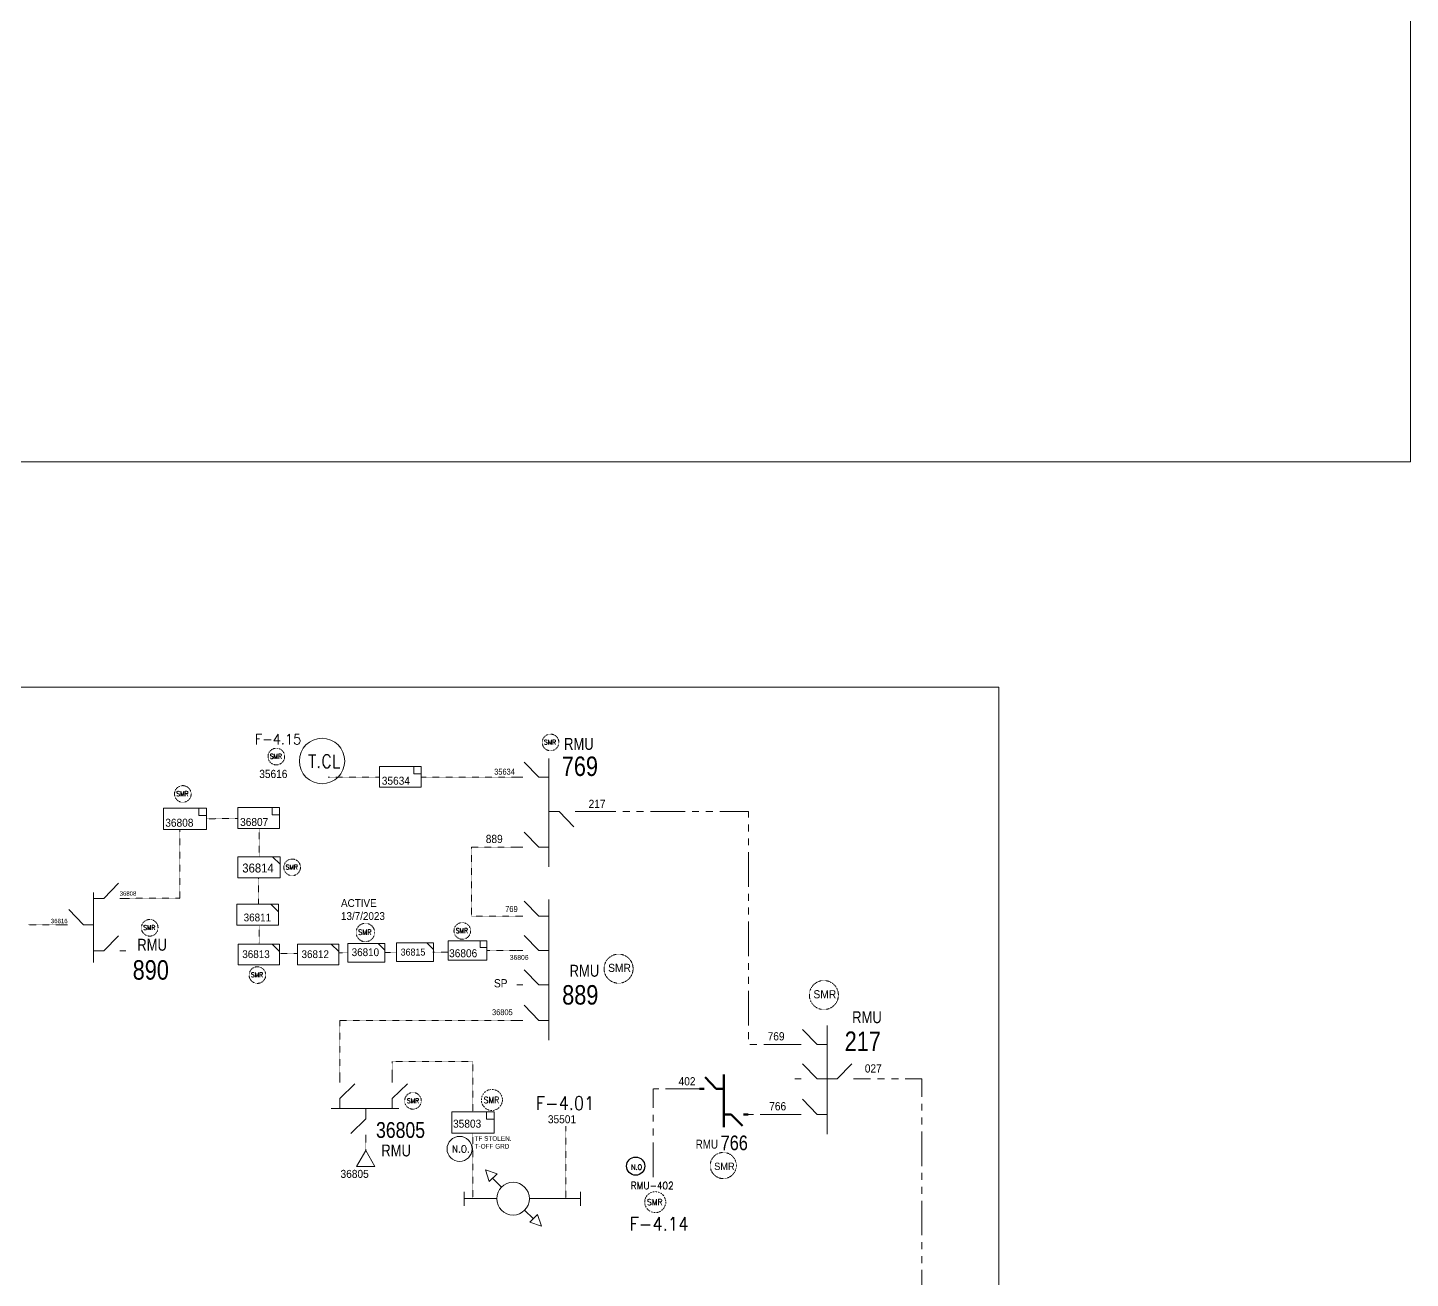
# Model space of a CAD drawing. Header units: metres. Extents: x 65984 to 144644, y -19036 to 23726.
# Drawn here: x 82696 to 83547, y 14734 to 15504 of the extents above; entities that cross this region are included whole.
import ezdxf
from ezdxf.enums import TextEntityAlignment as Align

# ---------------------------------------------------------------- set-up
doc = ezdxf.new("R2010")
doc.units = ezdxf.units.M
doc.header["$MEASUREMENT"] = 0
for name, pattern in [('( Phantom )', [2.5, 1.25, -0.25, 0.25, -0.25, 0.25, -0.25]), ('DGN Style 3', [0.013877, 0, -0.013877]), ('DGN Style 4', [1.6, 0.8, -0.4, 0, -0.4])]:
    doc.linetypes.add(name, pattern=pattern)
doc.layers.get('0').update_dxf_attribs({"color": 95, "lineweight": 40})
for name, color, linetype, lineweight in [('d_eos', 111, 'Continuous', 40), ('d_eos no', 121, 'Continuous', 40), ('d_switch', 95, 'Continuous', 40), ('d_tf', 1, 'Continuous', 40), ('d_tf no', 6, 'Continuous', 40), ('d_ug cable', 95, 'Continuous', 40), ('d_unit sub', 7, 'Continuous', 40), ('fedr no', 95, 'Continuous', 40), ('O H MAIN FEEDER', 4, 'Continuous', 100), ('REGULATOR', 5, 'Continuous', 40), ('SW N O', 114, 'Continuous', 30)]:
    doc.layers.add(name, color=color, linetype=linetype, lineweight=lineweight)
doc.styles.add('NASKHF', font='naskhf.shx', dxfattribs={"height": 8})
doc.styles.add('Style-ENGINEERING', font='ENGINEERING.shx')
doc.styles.add('Style-msdefault', font='msdefault.shx')
doc.styles.add('Style-simplex', font='simplex.shx')
doc.styles.add('Style-STANDARD', font='STANDARD.shx')

# ---------------------------------------------------------------- blocks, each defined once
blk = doc.blocks.new('TF3_12')
at = {"layer": 'd_unit sub', "color": 2, "linetype": 'Continuous', "lineweight": 13}
for p, q in [((11.3, 9), (18.3, 9)), ((18.3, 9), (18.3, 2))]:
    blk.add_line(p, q, dxfattribs=at)
at = {"layer": 'd_unit sub', "color": 2, "linetype": 'Continuous', "lineweight": 13, "flags": 128}
blk.add_lwpolyline([(-21.7, 9), (18.3, 9), (18.3, -11), (-21.7, -11)], close=True, dxfattribs=at)
blk.add_lwpolyline([(18.3, 2), (11.3, 2), (11.3, 9)], dxfattribs=at)
blk = doc.blocks.new('TF3_11')
at = {"layer": 'd_unit sub', "color": 251, "linetype": 'Continuous', "lineweight": 13}
for p, q in [((11.3, 9), (18.3, 9)), ((18.3, 9), (18.3, 2))]:
    blk.add_line(p, q, dxfattribs=at)
at = {"layer": 'd_unit sub', "color": 251, "linetype": 'Continuous', "lineweight": 13, "flags": 128}
blk.add_lwpolyline([(-21.7, 9), (18.3, 9), (18.3, -11), (-21.7, -11)], close=True, dxfattribs=at)
blk.add_lwpolyline([(18.3, 2), (11.3, 2), (11.3, 9)], dxfattribs=at)
blk = doc.blocks.new('TF_8')
at = {"color": 0, "linetype": 'ByBlock', "lineweight": -2}
blk.add_line((6.3, 4.95), (9.9, 1.35), dxfattribs=at)
blk.add_3dface([(-10.1, 4.95), (9.9, 4.95), (9.9, -5.05), (-10.1, -5.05)], dxfattribs=at)
blk = doc.blocks.new('TRA1_756')
at = {"layer": 'd_tf', "color": 251, "linetype": 'Continuous', "lineweight": 13, "ltscale": 0.000568021, "flags": 128}
blk.add_lwpolyline([(9.9, -17), (-0.1, 0), (-10.1, -17)], close=True, dxfattribs=at)
blk = doc.blocks.new('TRA1_755')
at = {"layer": 'd_tf', "color": 251, "linetype": 'Continuous', "lineweight": 13, "ltscale": 0.000568021, "xscale": 1.000051222828562, "yscale": 1.000051222828562, "zscale": 1.000051222828562, "rotation": 180.0000000956606}
blk.add_blockref('TRA1_756', (0, 0), dxfattribs=at)
blk = doc.blocks.new('*U2476')
at = {"layer": 'REGULATOR', "color": 251, "linetype": 'Continuous', "lineweight": 13}
for p, q in [((24, 25.1), (13.4, 14.5)), ((-14.9, -13.7), (-25.5, -24.4))]:
    blk.add_line(p, q, dxfattribs=at)
at = {"layer": 'REGULATOR', "color": 251, "linetype": 'Continuous', "lineweight": 13, "flags": 128}
for points in [[(29.5, 20), (34.4, 34.3), (20.1, 29.6)], [(-29.6, -20), (-34.4, -34.3), (-20.1, -29.5)]]:
    blk.add_lwpolyline(points, close=True, dxfattribs=at)
at = {"layer": 'REGULATOR', "color": 251, "linetype": 'Continuous', "lineweight": 13}
blk.add_circle((-0.8, 0.4), 20, dxfattribs=at)
blk = doc.blocks.new('*U3477')
at = {"layer": 'd_eos', "color": 2, "linetype": 'Continuous', "lineweight": 211, "ltscale": 0.638341}
for p, q in [((-4.65, 7.44), (-11.44, 14.45)), ((0, -16.16), (0, 16.17)), ((-12.09, 7.44), (-14.92, 7.44)), ((0, 7.44), (-4.65, 7.44)), ((0, -8.41), (4.65, -8.41)), ((4.65, -8.41), (11.45, -15.42)), ((12.09, -8.41), (14.92, -8.41))]:
    blk.add_line(p, q, dxfattribs=at)
blk = doc.blocks.new('*U1280')
at = {"layer": 'SW N O', "color": 1, "lineweight": 13}
blk.add_circle((0, 0), 16.8, dxfattribs=at)
at = {"layer": 'SW N O', "color": 1, "lineweight": 13, "style": 'Style-STANDARD'}
blk.add_text('T.CL', height=9.6, dxfattribs=at).set_placement((1.7, -0.2), align=Align.MIDDLE_CENTER)
blk = doc.blocks.new('*U893')
at = {"layer": 'SW N O', "color": 3, "lineweight": 13}
blk.add_circle((0, 0), 16.8, dxfattribs=at)
at = {"layer": 'SW N O', "color": 3, "lineweight": 13, "style": 'Style-STANDARD'}
blk.add_text('N.O.', height=9.6, dxfattribs=at).set_placement((1.7, -0.2), align=Align.MIDDLE_CENTER)
blk = doc.blocks.new('*U3529')
at = {"layer": 'SW N O', "color": 3}
blk.add_circle((0, 0), 16.8, dxfattribs=at)
at = {"layer": 'SW N O', "color": 3, "insert": (1.7, -1.8), "char_height": 9.6, "attachment_point": 5, "line_spacing_factor": 0.6, "style": 'Style-STANDARD'}
blk.add_mtext('N.O', dxfattribs=at)

msp = doc.modelspace()

# ---------------------------------------------------------------- linework, layer by layer
at = {"layer": 'd_eos', "color": 2, "linetype": 'Continuous', "lineweight": 13, "ltscale": 0.849632}
for p, q in [((83010.73, 15042.61), (83001.69, 15051.93)), ((83016.92, 14987.42), (83016.92, 15054.22)), ((83000.83, 15042.61), (82997.07, 15042.61)), ((83016.92, 15042.61), (83010.73, 15042.61)), ((83016.92, 15021.5), (83023.11, 15021.5)), ((83023.11, 15021.5), (83032.16, 15012.18)), ((83033.02, 15021.5), (83036.78, 15021.5)), ((83010.73, 14999.59), (83001.69, 15008.91)), ((83000.82, 14999.59), (82997.06, 14999.59)), ((83016.92, 14999.59), (83010.73, 14999.59)), ((82736.8, 14971.62), (82736.8, 14928.6)), ((82742.99, 14968.08), (82752.04, 14977.39)), ((82736.8, 14968.08), (82742.99, 14968.08)), ((82752.9, 14968.07), (82756.66, 14968.07)), ((83010.74, 14957.12), (83001.69, 14966.44)), ((83016.92, 14880.82), (83016.93, 14967.35)), ((82730.61, 14951.91), (82721.57, 14961.23)), ((83000.83, 14957.12), (82997.07, 14957.12)), ((83016.92, 14957.12), (83010.74, 14957.12)), ((82720.7, 14951.91), (82716.94, 14951.91)), ((82736.8, 14951.91), (82730.61, 14951.91)), ((82742.99, 14935.75), (82752.03, 14945.07)), ((83010.73, 14936.01), (83001.69, 14945.33)), ((82736.8, 14935.75), (82742.99, 14935.75)), ((82752.9, 14935.75), (82756.65, 14935.75)), ((83000.83, 14936.01), (82997.07, 14936.01)), ((83016.92, 14936.01), (83010.73, 14936.01)), ((83010.74, 14914.91), (83001.69, 14924.23)), ((83000.83, 14914.91), (82997.07, 14914.91)), ((83016.93, 14914.91), (83010.74, 14914.91)), ((83010.73, 14892.99), (83001.69, 14902.31)), ((83000.82, 14892.99), (82997.06, 14892.99)), ((83016.92, 14892.99), (83010.73, 14892.99)), ((83181.9, 14878.18), (83172.86, 14887.5)), ((83188.09, 14822.99), (83188.09, 14889.79)), ((83172, 14878.18), (83168.24, 14878.18)), ((83188.09, 14878.18), (83181.9, 14878.18)), ((83181.91, 14857.07), (83172.86, 14866.4)), ((83194.28, 14857.07), (83203.32, 14866.4)), ((82888.17, 14844.96), (82897.49, 14854)), ((82920.5, 14844.95), (82929.82, 14854)), ((83172, 14857.07), (83168.24, 14857.07)), ((83188.09, 14857.07), (83181.91, 14857.07)), ((83188.09, 14857.07), (83194.28, 14857.07)), ((83204.19, 14857.07), (83207.95, 14857.07)), ((82888.17, 14838.77), (82888.17, 14844.96)), ((82920.5, 14838.77), (82920.5, 14844.95)), ((83181.9, 14835.16), (83172.86, 14844.48)), ((82924.57, 14838.77), (82883.02, 14838.77)), ((82904.34, 14838.77), (82904.34, 14832.58)), ((83171.99, 14835.16), (83168.23, 14835.16)), ((83188.09, 14835.16), (83181.9, 14835.16)), ((82904.34, 14832.58), (82895.02, 14823.54))]:
    msp.add_line(p, q, dxfattribs=at)
at = {"layer": 'd_eos', "color": 163, "linetype": 'Continuous', "lineweight": 13, "ltscale": 0.849632}
for p, q in [((82888.17, 14854.87), (82888.17, 14858.63)), ((82920.5, 14854.86), (82920.5, 14858.62)), ((82904.34, 14822.67), (82904.34, 14818.92))]:
    msp.add_line(p, q, dxfattribs=at)
at = {"layer": 'd_ug cable', "color": 251, "linetype": 'DGN Style 3', "lineweight": 13}
for p, q in [((82806.17, 15017.06), (82825.59, 15017.28)), ((82789.84, 14967.72), (82789.84, 15010.34)), ((82838.58, 14993.81), (82838.58, 15010.78)), ((82838.26, 14964.41), (82838.26, 14980.59)), ((82716.94, 14951.91), (82696.41, 14951.91)), ((82838.6, 14940.54), (82838.6, 14951.03)), ((82851.26, 14934.15), (82862.14, 14934.26)), ((82887.5, 14934.53), (82893.09, 14934.53)), ((82916.03, 14934.86), (82922.79, 14934.86)), ((82955, 14935.08), (82945.56, 14935.08)), ((83027.28, 14827.89), (83027.28, 14783.39)), ((82970.1, 14823.7), (82970.1, 14783.19))]:
    msp.add_line(p, q, dxfattribs=at)
at = {"layer": 'd_ug cable', "color": 163, "linetype": 'DGN Style 3', "lineweight": 13}
msp.add_line((82904.34, 14818.92), (82904.34, 14812.71), dxfattribs=at)
at = {"layer": 'd_ug cable', "color": 251, "linetype": 'DGN Style 3', "lineweight": 13, "flags": 128}
for points in [[(82881.1, 15042.61), (82912.76, 15042.61)], [(82938.37, 15042.61), (82997.07, 15042.61)], [(82997.06, 14999.59), (82969.28, 14999.59), (82969.28, 14957.12), (82997.07, 14957.12)], [(82756.66, 14968.07), (82789.84, 14968.32)], [(82978.74, 14936.01), (82997.07, 14936.01)], [(82997.06, 14892.99), (82888.17, 14892.99), (82888.17, 14858.63)], [(82920.5, 14858.62), (82920.5, 14867.71), (82970.1, 14867.71), (82970.1, 14836.73)]]:
    msp.add_lwpolyline(points, dxfattribs=at)
at = {"layer": 'd_ug cable', "color": 251, "linetype": '( Phantom )', "lineweight": 13, "ltscale": 17.040617, "flags": 128}
for points in [[(83036.78, 15021.5), (83139.58, 15021.5), (83139.58, 14878.18), (83168.24, 14878.18)], [(83117.03, 14413.88), (83117.03, 14375.11), (83246.37, 14375.11), (83246.37, 14857.07), (83207.95, 14857.07)]]:
    msp.add_lwpolyline(points, dxfattribs=at)
at = {"layer": 'd_ug cable', "color": 234, "linetype": '( Phantom )', "lineweight": 13, "ltscale": 17.040617, "flags": 128}
for points in [[(83081.1, 14796.67), (83081.02, 14850.87), (83081.02, 14850.87)], [(83109.98, 14851.03), (83081.33, 14851.03), (83081.33, 14851.03)]]:
    msp.add_lwpolyline(points, dxfattribs=at)
at = {"layer": 'd_ug cable', "color": 2, "linetype": '( Phantom )', "lineweight": 13, "ltscale": 17.040617, "flags": 128}
msp.add_lwpolyline([(83168.23, 14835.16), (83139.58, 14835.16), (83139.58, 14835.16)], dxfattribs=at)
at = {"layer": 'd_ug cable', "color": 2, "linetype": 'DGN Style 3', "lineweight": 13}
for centre, radius in [((83017.89, 15064.01), 5.12), ((82849.19, 15055.32), 5.12), ((82791.67, 15032.32), 5.12), ((82858.93, 14987.19), 5.12), ((82771.29, 14949.99), 5.12), ((82903.98, 14947.09), 5.68), ((82963.6, 14948.06), 5.12), ((83059.74, 14924.84), 8.93), ((82837.56, 14920.92), 5.12), ((83186.04, 14908.62), 8.93), ((82933.24, 14843.55), 5.12), ((83124.16, 14803.76), 8.04)]:
    msp.add_circle(centre, radius, dxfattribs=at)
at = {"layer": 'd_ug cable', "color": 2, "linetype": 'DGN Style 4', "lineweight": 13}
for centre in [(82981.81, 14844.08), (83082.31, 14781.24)]:
    msp.add_circle(centre, 6.46, dxfattribs=at)
at = {"layer": 'O H MAIN FEEDER', "color": 251, "lineweight": 13, "ltscale": 0.568021}
for p, q in [((82964.79, 14778.88), (82964.79, 14787.51)), ((83036.3, 14778.87), (83036.3, 14787.5))]:
    msp.add_line(p, q, dxfattribs=at)
at = {"layer": 'O H MAIN FEEDER', "color": 251, "lineweight": 13, "ltscale": 0.663199}
for p, q in [((82984.78, 14783.4), (82964.79, 14783.4)), ((83036.61, 14783.38), (83005.15, 14783.4))]:
    msp.add_line(p, q, dxfattribs=at)
at = {"layer": 'O H MAIN FEEDER', "color": 140, "lineweight": 13, "ltscale": 0.498271, "flags": 128}
for points in [[(82154.72, 16212.94), (83546.84, 16212.94), (83546.84, 15236.54), (82154.72, 15236.54)], [(82140.24, 15097.92), (83293.75, 15097.92), (83293.75, 14291.93), (82140.24, 14291.93)]]:
    msp.add_lwpolyline(points, close=True, dxfattribs=at)

# ---------------------------------------------------------------- block references
at = {"layer": 'd_eos', "color": 2, "linetype": 'Continuous', "lineweight": 211, "ltscale": 0.638341}
msp.add_blockref('*U3477', (83124.45, 14843.59), dxfattribs=at)
at = {"layer": 'd_tf', "color": 251, "linetype": 'Continuous', "lineweight": 13, "ltscale": 0.000568021, "xscale": 0.5680205772216635, "yscale": 0.5680205772216635, "zscale": 0.5680205772216635, "rotation": 179.9981323669769}
msp.add_blockref('TRA1_755', (82904.27, 14812.91), dxfattribs=at)
at = {"layer": 'd_unit sub', "color": 251, "linetype": 'Continuous', "lineweight": 13}
for name, p, xscale, yscale, zscale, rotation in [('TF3_11', (82926.65, 15043.49), 0.6403830785726541, 0.6403830785726541, 0.6403830785726541, 359.9997), ('TF3_11', (82839.49, 15018.13), 0.6403830785726541, 0.6403830785726541, 0.6403830785726541, 359.9997), ('TF_8', (82934.64, 14935.08), 1.145372776361534, 1.145372776361534, 0.5112185192279068, 359.9999999999999)]:
    msp.add_blockref(name, p, dxfattribs=dict(at, xscale=xscale, yscale=yscale, zscale=zscale, rotation=rotation))
at = {"layer": 'd_unit sub', "color": 2, "linetype": 'Continuous', "lineweight": 13}
for name, p, xscale, yscale, zscale, rotation in [('TF3_12', (82794.08, 15017.72), 0.6604295433665096, 0.6604295433665096, 0.6604295433665096, 359.9997), ('TF_8', (82838.68, 14987.28), 1.297762860151422, 1.297762860151422, 0.5112185192279068, 359.9999999999999), ('TF3_12', (82967.86, 14936.62), 0.5944251789554831, 0.5944251789554831, 0.5944251789554831, 359.9997), ('TF3_12', (82971.21, 14830.87), 0.6518650156109279, 0.6518650156109279, 0.6518650156109279, 359.9997)]:
    msp.add_blockref(name, p, dxfattribs=dict(at, xscale=xscale, yscale=yscale, zscale=zscale, rotation=rotation))
at = {"layer": 'd_unit sub', "color": 251, "linetype": 'Continuous', "lineweight": 13, "zscale": 0.5680205769198965}
for p, xscale, yscale in [((82837.85, 14958.15), 1.277178595119083, 1.277178595119083), ((82875, 14933.6), 1.272636418179483, 1.272636418179483)]:
    msp.add_blockref('TF_8', p, dxfattribs=dict(at, xscale=xscale, yscale=yscale))
at = {"layer": 'd_unit sub', "color": 2, "linetype": 'Continuous', "lineweight": 13, "zscale": 0.5680205769198965}
for p, xscale, yscale in [((82838.57, 14933.6), 1.272636418179483, 1.272636418179483), ((82904.6, 14934.61), 1.136041153839793, 1.136041153839793)]:
    msp.add_blockref('TF_8', p, dxfattribs=dict(at, xscale=xscale, yscale=yscale))
at = {"layer": 'REGULATOR', "color": 251, "linetype": 'Continuous', "lineweight": 13, "xscale": 0.5031767002384633, "yscale": 0.5031767002384633, "zscale": 0.5031767002384633, "rotation": 90.00000000000001}
msp.add_blockref('*U2476', (82995.04, 14783.77), dxfattribs=at)
at = {"layer": 'SW N O', "color": 1, "lineweight": 13, "xscale": 0.8303797878134411, "yscale": 0.8303797878134411, "zscale": 0.8303797878134411}
msp.add_blockref('*U1280', (82877.3, 15052.59), dxfattribs=at)
at = {"layer": 'SW N O', "color": 3, "lineweight": 13, "xscale": 0.457953654164006, "yscale": 0.457953654164006, "zscale": 0.457953654164006}
msp.add_blockref('*U893', (82961.93, 14814), dxfattribs=at)
at = {"layer": 'SW N O', "color": 3, "xscale": 0.3324593000379511, "yscale": 0.3324593000379511, "zscale": 0.3324593000379511}
msp.add_blockref('*U3529', (83070.27, 14803.39), dxfattribs=at)

# ---------------------------------------------------------------- texts
at = {"layer": 'd_eos no', "color": 2, "linetype": 'Continuous', "lineweight": 13, "style": 'Style-msdefault'}
for s, height, width, p in [('RMU', 7.321, 0.818182, (83026.2, 15066.77)), ('769', 11.979, 0.833333, (83024.81, 15055.36)), ('RMU', 7.321, 0.818182, (82763.66, 14943.22)), ('890', 11.979, 0.833333, (82760.82, 14930.07)), ('RMU', 7.321, 0.818182, (83029.62, 14927.21)), ('889', 11.979, 0.833333, (83025.04, 14914.74)), ('RMU', 7.321, 0.818182, (83203.45, 14898.66)), ('217', 11.979, 0.833333, (83198.86, 14886.19)), ('36805', 9.722, 0.833333, (82910.54, 14830.47)), ('RMU', 7.321, 0.818182, (82913.78, 14816.68))]:
    msp.add_text(s, height=height, dxfattribs=dict(at, width=width)).set_placement(p, align=Align.TOP_LEFT)
at = {"layer": 'd_eos no', "color": 2, "linetype": 'Continuous', "lineweight": 53, "style": 'Style-msdefault', "width": 0.818182}
msp.add_text('RMU', height=5.5, dxfattribs=at).set_placement((83107.21, 14819.64), align=Align.TOP_LEFT)
at = {"layer": 'd_eos no', "color": 2, "linetype": 'Continuous', "lineweight": 140, "style": 'Style-msdefault', "width": 0.833333}
msp.add_text('766', height=9, dxfattribs=at).set_placement((83122.54, 14822.19), align=Align.TOP_LEFT)
at = {"layer": 'd_switch', "color": 7, "linetype": 'Continuous', "lineweight": 13, "ltscale": 0.820453, "style": 'Style-ENGINEERING', "width": 0.921053}
msp.add_text('35634', height=3.696, dxfattribs=at).set_placement((82983.24, 15047.87), align=Align.TOP_LEFT)
at = {"layer": 'd_switch', "color": 2, "linetype": 'Continuous', "lineweight": 13, "style": 'Style-ENGINEERING', "width": 0.921053}
for s, p in [('35616', (82838.69, 15047.17)), ('402', (83096.67, 14858.11)), ('766', (83152.43, 14842.76))]:
    msp.add_text(s, height=5.058, dxfattribs=at).set_placement(p, align=Align.TOP_LEFT)
at = {"layer": 'd_switch', "color": 7, "linetype": 'Continuous', "lineweight": 13, "style": 'Style-ENGINEERING', "width": 0.921053}
for s, p in [('217', (83041.31, 15028.77)), ('889', (82978.05, 15007.19)), ('SP', (82983.08, 14918.41)), ('769', (83151.46, 14885.78))]:
    msp.add_text(s, height=5.058, dxfattribs=at).set_placement(p, align=Align.TOP_LEFT)
at = {"layer": 'd_switch', "color": 7, "linetype": 'Continuous', "lineweight": 13, "ltscale": 0.729155, "style": 'Style-ENGINEERING', "width": 0.857143}
msp.add_text('36808', height=2.711, dxfattribs=at).set_placement((82752.78, 14972.45), align=Align.TOP_LEFT)
at = {"layer": 'd_switch', "color": 7, "linetype": 'Continuous', "lineweight": 13, "ltscale": 0.814065, "style": 'Style-ENGINEERING', "width": 0.921053}
msp.add_text('769', height=3.647, dxfattribs=at).set_placement((82989.95, 14963.36), align=Align.TOP_LEFT)
at = {"layer": 'd_switch', "color": 7, "linetype": 'Continuous', "lineweight": 13, "ltscale": 0.718762, "style": 'Style-ENGINEERING', "width": 0.857143}
msp.add_text('36816', height=2.701, dxfattribs=at).set_placement((82710.48, 14955.52), align=Align.TOP_LEFT)
at = {"layer": 'd_switch', "color": 7, "linetype": 'Continuous', "lineweight": 13, "ltscale": 0.72217, "style": 'Style-ENGINEERING', "width": 0.921053}
msp.add_text('36806', height=2.95, dxfattribs=at).set_placement((82992.82, 14933.24), align=Align.TOP_LEFT)
at = {"layer": 'd_switch', "color": 7, "linetype": 'Continuous', "lineweight": 13, "ltscale": 0.807118, "style": 'Style-ENGINEERING', "width": 0.921053}
msp.add_text('36805', height=3.594, dxfattribs=at).set_placement((82981.9, 14899.86), align=Align.TOP_LEFT)
at = {"layer": 'd_switch', "color": 2, "linetype": 'Continuous', "lineweight": 13, "style": 'Style-ENGINEERING', "width": 0.921053}
msp.add_text('027', height=5.058, rotation=359.99248, dxfattribs=at).set_placement((83221.63, 14866.01), align=Align.TOP_RIGHT)
at = {"layer": 'd_switch', "color": 30, "linetype": 'Continuous', "lineweight": 13, "ltscale": 0.688566, "insert": (82971.17, 14821.81), "char_height": 2.8663, "attachment_point": 1, "style": 'NASKHF'}
msp.add_mtext('\\FENGINEERING;\\H1x;\\W0.857143;TF STOLEN.\\PT-OFF GRD', dxfattribs=at)
at = {"layer": 'd_tf no', "color": 251, "linetype": 'Continuous', "lineweight": 13, "style": 'Style-msdefault', "width": 0.945946}
for s, height, p in [('35634', 4.925, (82914.07, 15042.92)), ('36807', 4.925, (82826.9, 15017.55)), ('36811', 4.797, (82829.1, 14958.74)), ('36815', 4.318, (82925.67, 14937.21)), ('36812', 4.797, (82864.69, 14936.16)), ('36805', 4.925, (82888.71, 14801.08))]:
    msp.add_text(s, height=height, dxfattribs=at).set_placement(p, align=Align.TOP_LEFT)
at = {"layer": 'd_tf no', "color": 2, "linetype": 'Continuous', "lineweight": 13, "style": 'Style-msdefault', "width": 0.945946}
for s, height, p in [('36808', 4.925, (82780.88, 15017.08)), ('36814', 5.501, (82828.24, 14989.51)), ('36813', 4.797, (82828.26, 14936.16)), ('36806', 4.925, (82955.47, 14936.8)), ('35803', 4.925, (82957.91, 14831.96))]:
    msp.add_text(s, height=height, dxfattribs=at).set_placement(p, align=Align.TOP_LEFT)
at = {"layer": 'd_tf no', "color": 121, "linetype": 'Continuous', "lineweight": 13, "style": 'Style-msdefault', "width": 0.945946}
msp.add_text('36810', height=4.797, dxfattribs=at).set_placement((82895.55, 14937.37), align=Align.TOP_LEFT)
at = {"layer": 'd_tf no', "color": 1, "linetype": 'Continuous', "lineweight": 40, "style": 'Style-msdefault', "width": 0.945946}
for height, p in [(4.986, (83053.33, 14927.83)), (4.986, (83179.64, 14911.61)), (4.487, (83118.56, 14805.49))]:
    msp.add_text('SMR', height=height, dxfattribs=at).set_placement(p, align=Align.TOP_LEFT)
at = {"layer": 'd_tf no', "color": 1, "linetype": 'Continuous', "lineweight": 13, "ltscale": 0.45, "style": 'Style-simplex', "width": 0.909091}
for p in [(82981.54, 14844.08), (83082.04, 14781.24)]:
    msp.add_text('SMR', height=3.782, dxfattribs=at).set_placement(p, align=Align.MIDDLE_CENTER)
at = {"layer": 'd_tf no', "color": 2, "linetype": 'Continuous', "lineweight": 40, "style": 'Style-msdefault', "width": 0.945946}
msp.add_text('35501', height=4.925, dxfattribs=at).set_placement((83016.26, 14834.68), align=Align.TOP_LEFT)
at = {"layer": 'd_tf no', "color": 1, "linetype": 'Continuous', "lineweight": 40, "ltscale": 0.9, "char_height": 2.9371, "attachment_point": 5, "line_spacing_factor": 1.2, "style": 'Style-STANDARD'}
for insert in [(83017.62, 15064.17), (82848.92, 15055.49), (82791.4, 15032.49), (82858.66, 14987.35), (82771.02, 14950.16), (82963.33, 14948.23), (82837.29, 14921.09), (82933.28, 14843.6)]:
    msp.add_mtext('\\H1x;\\W0.909091;SMR\\P', dxfattribs=dict(at, insert=insert))
at = {"layer": 'd_tf no', "color": 121, "linetype": 'Continuous', "lineweight": 13, "insert": (82888.98, 14967.61), "char_height": 4.7973, "attachment_point": 1, "style": 'NASKHF'}
msp.add_mtext('\\Fmsdefault;\\H1x;\\W0.945946;ACTIVE\\P13/7/2023', dxfattribs=at)
at = {"layer": 'd_tf no', "color": 1, "linetype": 'Continuous', "lineweight": 40, "insert": (82903.68, 14947.28), "char_height": 3.2634, "attachment_point": 5, "line_spacing_factor": 1.2, "style": 'Style-STANDARD'}
msp.add_mtext('\\H1x;\\W0.909091;SMR\\P', dxfattribs=at)
at = {"layer": 'fedr no', "color": 55, "linetype": 'Continuous', "lineweight": 40, "attachment_point": 5, "style": 'Style-STANDARD'}
for s, insert, char_height in [('F-4.15', (82850.22, 15065.98), 6.431), ('F-4.01', (83026.87, 14842.15), 8.077), ('F-4.14', (83084.62, 14767.91), 8.145)]:
    msp.add_mtext(s, dxfattribs=dict(at, insert=insert, char_height=char_height))
at = {"layer": 'fedr no', "color": 2, "linetype": 'Continuous', "lineweight": 40, "insert": (83080.44, 14791.41), "char_height": 4.43, "attachment_point": 5, "style": 'Style-STANDARD'}
msp.add_mtext('RMU-402', dxfattribs=at)

doc.saveas('drawing.dxf')
